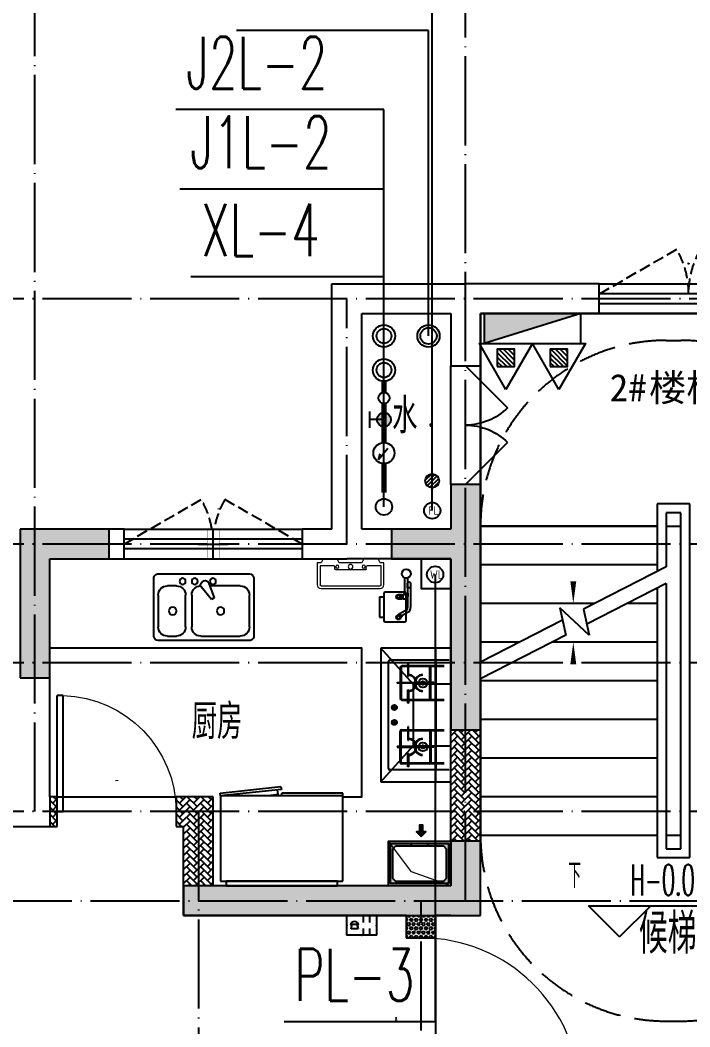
# Model space of a CAD drawing. Extents: x 27938 to 1507990, y 110129 to 923079.
# Drawn here: x 861017 to 865527, y 448683 to 455457 of the extents above; entities that cross this region are included whole.
import ezdxf
from ezdxf.enums import TextEntityAlignment as Align

# ---------------------------------------------------------------- set-up
doc = ezdxf.new("R2010")
doc.units = 0
doc.header["$LTSCALE"] = 1000
doc.header["$MEASUREMENT"] = 0
doc.linetypes.add('DASH', pattern=[0.35, 0.25, -0.1])
doc.linetypes.add('DOTE', pattern=[2.4200000000000004, 2, -0.2, 0.02, -0.2])
for name, color, linetype in [('AH-FURNITURE', 1, 'Continuous'), ('COLUMN', 9, 'Continuous'), ('DIM_ELEV', 3, 'Continuous'), ('DIM_SYMB', 3, 'Continuous'), ('DIM_不分区消火栓', 1, 'Continuous'), ('DIM_管井排水', 5, 'Continuous'), ('DIM_给水', 3, 'Continuous'), ('DIM_餐饮排水', 31, 'Continuous'), ('DOTE', 1, 'Continuous'), ('EQUIP-安防', 3, 'Continuous'), ('EQUIP_地漏', 7, 'Continuous'), ('EQUIP_消火栓', 7, 'Continuous'), ('EQUIP_消防', 7, 'Continuous'), ('IP-bath&kitchen-JOHNSON', 4, 'Continuous'), ('LVTRY', 6, 'Continuous'), ('PUB_HATCH', 8, 'Continuous'), ('PUB_TEXT', 4, 'Continuous'), ('STAIR', 2, 'Continuous'), ('VPIPE-不分区消火栓', 1, 'Continuous'), ('VPIPE-中水', 122, 'Continuous'), ('VPIPE-凝结', 150, 'N'), ('VPIPE-废水', 31, 'Continuous'), ('VPIPE-消防', 1, 'X1'), ('VPIPE-管井排水', 210, 'GF'), ('VPIPE-给水', 3, 'J1'), ('VPIPE-给水中', 72, 'J2'), ('VPIPE-餐饮排水', 41, 'P'), ('WALL', 9, 'Continuous'), ('WINDOW', 4, 'Continuous'), ('WINDOW_TEXT', 7, 'Continuous'), ('保温', 6, 'Continuous'), ('建筑-排气道', 9, 'Continuous'), ('机电标识类', 1, 'Continuous'), ('污水', 3, 'Continuous'), ('给水', 4, 'Continuous')]:
    doc.layers.add(name, color=color, linetype=linetype)
for name, color, linetype, lineweight in [('平面-空调室内机', 176, 'Continuous', 9), ('平面-空调预留孔', 173, 'Continuous', 15), ('空调', 76, 'Continuous', 13), ('立面-洞口示意', 152, 'Continuous', 13)]:
    doc.layers.add(name, color=color, linetype=linetype, lineweight=lineweight)
doc.styles.add('_TCH_DIM', font='SIMPLEX.shx', dxfattribs={"width": 0.7, "bigfont": 'GBCBIG.shx'})
doc.styles.add('_TCH_WINDOW', font='SIMPLEX.shx', dxfattribs={"width": 0.7, "height": 3.5, "bigfont": 'GBCBIG.shx'})
doc.styles.add('_TEL_DIM', font='SIMPLEX', dxfattribs={"width": 0.8, "height": 3.5, "bigfont": 'HZTXT'})
doc.styles.add('_TWT_SERIAL', font='SIMPLEX', dxfattribs={"width": 0.8, "height": 3.5, "bigfont": 'HZTXT'})
doc.styles.add('DIM_FONT', font='SIMPLEX.shx', dxfattribs={"width": 0.56})
doc.styles.get("Standard").update_dxf_attribs({"font": 'gbenor.shx', "bigfont": 'gbcbig.shx'})
doc.styles.add('黑体', font='simhei.ttf')
doc.linetypes.add('GF', pattern='A,3,-0.2,["GF",Standard,S=0.25,R=0,X=-0.1,Y=-0.115],-0.35', length=3.55)
doc.linetypes.add('J1', pattern='A,3,-0.2,["J1",Standard,S=0.25,R=0,X=-0.1,Y=-0.115],-0.35', length=3.55)
doc.linetypes.add('J2', pattern='A,3,-0.2,["J2",Standard,S=0.25,R=0,X=-0.1,Y=-0.115],-0.35', length=3.55)
doc.linetypes.add('N', pattern='A,3,-0.2,["N",Standard,S=0.25,R=0,X=-0.1,Y=-0.115],-0.2', length=3.4)
doc.linetypes.add('P', pattern='A,3,-0.2,["P",Standard,S=0.25,R=0,X=-0.1,Y=-0.115],-0.2', length=3.4)
doc.linetypes.add('X1', pattern='A,3,-0.2,["X1",Standard,S=0.25,R=0,X=-0.1,Y=-0.115],-0.35', length=3.55)
pattern_1 = [(45, (0, 0), (0, 47.41575231924514), [100.584, -33.528]), (135, (23.70786, 23.70786), (3.05311331771918e-15, 47.41575231924513), [100.584, -33.528])]

# ---------------------------------------------------------------- blocks, each defined once
blk = doc.blocks.new('GDGDGDSDA')
at = {"layer": 'DOTE', "color": 0, "linetype": 'DOTE', "ltscale": 0.3}
for p, q in [((452534.8193106831, 370658.3318185185), (452534.8193106563, 376108.3318260653)), ((455434.8193112637, 370058.6020862635), (455434.8193112637, 376108.3318260653)), ((471334.8193115436, 374108.3318260653), (417334.819312298, 374108.3318260653)), ((454634.8193112636, 372458.3318262678), (454634.8193112637, 374108.3318260652)), ((471334.8193115436, 372458.3318262678), (417334.819312298, 372458.3318262678)), ((471334.8193115436, 371658.3318203397), (417334.819312298, 371658.3318203398)), ((471334.8193115436, 370658.3318268224), (417334.819312298, 370658.3318268225)), ((453635.036221659, 370658.3318268224), (453634.7978355026, 359558.331827242)), ((417334.819312298, 370058.602097323), (471334.8193115436, 370058.6020517343)), ((455134.8185498039, 368458.3318260834), (455134.8185495394, 370058.3318260844))]:
    blk.add_line(p, q, dxfattribs=at)
blk = doc.blocks.new('rtyg7uyhg')
at = {"layer": 'LVTRY', "color": 0}
for p, q in [((193590.3031336021, 45458.1133254503), (193590.3030643982, 45069.47696181395)), ((194234.6213208837, 45488.79502889935), (193620.9849572473, 45488.79513816872)), ((194265.3030643982, 45069.47684161765), (194265.3031336021, 45458.113205254)), ((193682.3485790417, 45406.97694542356), (193887.8216881326, 45406.97690883528)), ((193896.3984467548, 45429.87059594441), (193857.5823896687, 45326.26016876537)), ((193875.2965560293, 45316.03289288385), (193945.6178257855, 45401.45376218002)), ((193925.7802168131, 45440.40881343969), (193940.0533153456, 45432.16822680717)), ((194111.8940335871, 45406.97686893496), (194173.2576699507, 45406.97685800815)), ((193620.9848935069, 45130.84059271414), (193620.9849317512, 45345.61331998683)), ((193857.5823896687, 45326.26016876537), (193875.2965560293, 45316.03289288385)), ((194009.6212953876, 45345.61325078298), (194009.6212571432, 45130.84052351015)), ((194050.5303480524, 45130.84051622554), (194050.5303862967, 45345.61324349836)), ((194234.6212953876, 45345.61321071758), (194234.6212571432, 45130.84048344476)), ((193948.2576098526, 45069.47689807355), (193682.3485189436, 45069.47694542356)), ((194173.2576098526, 45069.47685800816), (194111.893973489, 45069.47686893508)), ((193620.9848771165, 45038.79513816872), (194234.621240753, 45038.79502889935))]:
    blk.add_line(p, q, dxfattribs=at)
for centre, radius in [((193866.4394935961, 45437.65873082454), 20.45454545454545), ((193989.1667663234, 45437.6587089707), 20.45454545454545), ((194070.9849481416, 45437.65869440146), 20.45454545454545), ((193815.3030944472, 45238.22692174855), 25.56818181818182), ((194137.4621853563, 45238.2268643822), 25.56818181818182)]:
    blk.add_circle(centre, radius, dxfattribs=at)
for centre, radius, start, end in [((193620.9849517839, 45458.11331998683), 30.68181818181818, 89.99998979807194, 179.9999897972382), ((194234.6213154203, 45458.11321071746), 30.68181818181818, 359.9999897972382, 89.99998979807194), ((193682.3485681149, 45345.61330905991), 61.36363636363636, 89.99998979807194, 179.9999897972382), ((193915.5529409315, 45422.69466753349), 20.45454545454545, 59.99998980057491, 159.4623117970261), ((193929.8260394641, 45414.45408090108), 20.45454545454545, 320.5376677968172, 59.99998980057491), ((193948.2576590239, 45345.6132617099), 61.36363636363636, 359.9999897972382, 89.99998979807194), ((194111.8940226603, 45345.61323257144), 61.36363636363636, 89.99998979807194, 179.9999897972382), ((194173.2576590239, 45345.6132216445), 61.36363636363636, 359.9999897972382, 89.99998979807194), ((193682.3485298705, 45130.84058178721), 61.36363636363636, 179.9999897972382, 269.9999897980719), ((193948.2576207797, 45130.8405344372), 61.36363636363636, 269.9999897980719, 359.9999897972382), ((194111.893984416, 45130.84050529861), 61.36363636363636, 179.9999897972382, 269.9999897980719), ((194173.2576207797, 45130.84049437181), 61.36363636363636, 269.9999897980719, 359.9999897972382), ((193620.9848825799, 45069.47695635049), 30.68181818181818, 179.9999897972382, 269.9999897980719), ((194234.6212462163, 45069.47684708112), 30.68181818181818, 269.9999897980719, 359.9999897972382)]:
    blk.add_arc(centre, radius, start, end, dxfattribs=at)
at = {"layer": 'LVTRY', "color": 0, "style": 'DIM_FONT', "width": 0.8, "flags": 9}
for tag in ['XSIZE', 'YSIZE']:
    blk.add_attdef(tag, (193927.8031388824, 45487.7665121054), '', height=0.5, rotation=89.99998979807198, dxfattribs=at)
blk = doc.blocks.new('A$C60D053AF')
at = {"layer": 'AH-FURNITURE', "color": 0}
for p, q in [((232.5000007597264, -89.99999966996256), (128.2842720070621, -89.99999966996256)), ((232.5000007597264, -109.9999996698461), (128.2842720075278, -109.9999996699626)), ((192.50000075961, -70.99998518347275), (327.5735938884318, -70.99998518347275)), ((192.50000075961, -90.99998518347275), (327.5735938884318, -90.99998518347275)), ((245.0000007597264, -129.4999851834727), (245.0000007597264, -122.4999996698461)), ((265.0000007597264, -129.4999851834727), (265.0000007597264, -122.4999996698461)), ((341.7157295121578, -96.85784955974668), (370.0190303710988, -143.1611504186876)), ((355.8578651358839, -82.71571393602062), (384.1611659948248, -129.0190147949615)), ((255.0000007597264, -280.9999851834727), (255.0000007597264, -250.9999851834727)), ((393.0000007597264, -280.9999851834727), (393.0000007597264, -250.9999851834727)), ((255.0000007597264, -280.9999851834727), (393.0000007597264, -280.9999851834727))]:
    blk.add_line(p, q, dxfattribs=at)
for points in [[(170.00000075961, -67.99998518347275, 1), (170.00000075961, -93.99998518358916), (192.50000075961, -93.99998518347275), (192.50000075961, -67.99998518347275)], [(234.0000007597264, -250.9999851834727), (414.0000007597264, -250.9999851834727, 0.4142135623730951), (424.0000007597264, -240.9999851834727), (424.0000007597264, -110.9999851834727, 0.4142135623730951), (414.0000007597264, -100.9999851834727), (234.0000007597264, -100.9999851834727, 0.4142135623730951), (224.0000007597264, -110.9999851834727), (224.0000007597264, -240.9999851834727, 0.4142135623730951)], [(268.0000007597264, -122.4999996698461), (268.0000007597264, -106.9999996698461, 0.4142135623724265), (248.0000007597264, -86.99999966984615), (232.5000007597264, -86.99999966984615), (232.50000075961, -112.9999996698461), (242.0000007597264, -112.9999996698461), (242.0000007597264, -122.4999996698461)], [(242.0000007597264, -151.9999851834727, 1), (268.0000007597264, -151.9999851834727), (268.0000007597264, -129.4999851834727), (242.0000007597264, -129.4999851834727)], [(383.8076126043452, -161.1923733388539, 1), (402.192388915224, -142.8075970279751), (386.2824863384012, -126.8976944513852), (367.8977100276388, -145.282470762264)]]:
    blk.add_lwpolyline(points, format="xyb", close=True, dxfattribs=at)
for centre, radius in [((100.0000007598428, -99.99999967066105), 30), ((255.0000007597264, -151.9999851834727), 15), ((255.0000007597264, -151.9999851834727), 10), ((393.0000007597264, -151.9999851834727), 15), ((393.0000007597264, -151.9999851834727), 10)]:
    blk.add_circle(centre, radius, dxfattribs=at)
for radius in [40, 20]:
    blk.add_arc((327.5735938884318, -110.9999851834727), radius, 45, 90, dxfattribs=at)
blk = doc.blocks.new('A-Kitchen-7')
at = {"layer": 'LVTRY', "color": 0}
for p, q in [((-518.6581278588565, 779.725278688129), (-7.244008776673581, 834.3051076843403)), ((-515, 756.005706589378), (-518.6581278588565, 779.725278688129)), ((-3.585880917788018, 810.5855355854728), (-515, 756.005706589378)), ((-29.12075551543967, 766.9560861630598), (-112.0975807690556, 756.005706589378)), ((-29.12075551546877, 766.9560861630598), (-35.20590834700852, 806.4126680237241)), ((-7.244008776673581, 834.3051076843403), (-3.585880917788018, 810.5855355854728)), ((515, 780), (-5.820766091346741e-11, 780)), ((0, 756.005706589378), (-5.820766091346741e-11, 780)), ((515, 756.005706589378), (515, 780)), ((515, 756.005706589378), (-515, 756.005706589378)), ((-515, 756.005706589378), (-515, 40)), ((-485.6368437646597, 760.5342107040924), (-484.9384396369278, 756.005706589378)), ((515, 40), (515, 756.005706589378)), ((-515, 40), (515, 40))]:
    blk.add_line(p, q, dxfattribs=at)
blk.add_lwpolyline([(-468.9430810984049, 40), (-468.9430810984049, 0), (468.9430810984049, 0), (468.9430810984632, 40)], close=True, dxfattribs=at)
blk = doc.blocks.new('*U41')
h = blk.add_hatch(color=0)
h.set_gradient(color1=(0, 0, 255), rotation=180, tint=1)
h.paths.add_polyline_path([(3.524958103184869e-15, -2.819966482547906e-15), (-6.350000000000009, -6.349999999999992), (-6.350000000000001, -2.159000000000014), (-15, -2.158999999999999), (-14.99999999999999, 2.159000000000044), (-6.349999999999993, 2.159000000000029), (-6.349999999999985, 6.350000000000009)])
at = {"color": 0, "linetype": 'Continuous'}
blk.add_lwpolyline([(3.524958103184869e-15, -2.819966482547906e-15), (-6.350000000000009, -6.349999999999992), (-6.350000000000001, -2.159000000000014), (-15, -2.158999999999999), (-14.99999999999999, 2.159000000000044), (-6.349999999999993, 2.159000000000029), (-6.349999999999985, 6.350000000000009)], close=True, dxfattribs=at)
blk = doc.blocks.new('sgrsefv')
at = {"layer": 'PUB_HATCH'}
blk.add_hatch(color=0, dxfattribs=at).paths.add_polyline_path([(1112933.294422049, 840916.328306399), (1112933.294422049, 840646.328306399), (1113073.294422049, 840646.328306399), (1113073.294422049, 840661.328306399), (1112968.294422049, 840661.328306399), (1112948.294422049, 840681.328306399), (1112948.294422049, 840881.328306399), (1112968.294422049, 840901.328306399), (1113288.294422049, 840901.328306399), (1113308.294422049, 840881.328306399), (1113308.294422049, 840681.328306399), (1113288.294422049, 840661.328306399), (1113183.294422049, 840661.328306399), (1113183.294422049, 840646.328306399), (1113323.294422049, 840646.328306399), (1113323.294422049, 840916.328306399)])
at = {"layer": 'LVTRY', "color": 0}
for p, q in [((1113073.294422049, 840661.328306399), (1113073.294422049, 840646.328306399)), ((1113183.294422049, 840661.328306399), (1113183.294422049, 840646.328306399))]:
    blk.add_line(p, q, dxfattribs=at)
for points in [[(1112918.294422049, 840931.328306399), (1113338.294422049, 840931.328306399), (1113338.294422049, 840631.328306399), (1112918.294422049, 840631.328306399)], [(1112933.294422049, 840916.328306399), (1113323.294422049, 840916.328306399), (1113323.294422049, 840646.328306399), (1112933.294422049, 840646.328306399)], [(1113288.294422049, 840661.328306399), (1112968.294422049, 840661.328306399), (1112948.294422049, 840681.328306399), (1112948.294422049, 840881.328306399), (1112968.294422049, 840901.328306399), (1113288.294422049, 840901.328306399), (1113308.294422049, 840881.328306399), (1113308.294422049, 840681.328306399), (1113288.294422049, 840661.328306399)]]:
    blk.add_lwpolyline(points, close=True, dxfattribs=at)
at = {"layer": '立面-洞口示意', "color": 0}
blk.add_lwpolyline([(1112918.294422049, 840931.328306399), (1113181.846359163, 840837.3789231421), (1113338.294422049, 840631.328306399)], dxfattribs=at)
at = {"layer": '建筑-排气道', "color": 8, "xscale": -5, "yscale": 5, "zscale": 5, "rotation": 270}
blk.add_blockref('*U41', (1113118.391369574, 840599.0160356248), dxfattribs=at)
blk = doc.blocks.new('FRSDFDGDGDRGDR')
at = {"layer": '平面-空调预留孔', "color": 0}
for p, q in [((699612.3179923807, 775043.9561356568), (699612.3179923807, 775441.1561356868)), ((699618.9179923869, 775447.756135683), (699746.3179923192, 775447.756135683)), ((699746.3179923192, 775447.756135683), (699746.3179923192, 775355.3561357355)), ((699719.9179922946, 775342.156135743), (699719.9179922946, 775142.9561356006)), ((699726.5179923008, 775348.7561357393), (699739.7179923131, 775348.7561357393)), ((699726.5179923008, 775136.3561356043), (699739.7179923131, 775136.3561356043)), ((699746.3179923192, 775129.7561356081), (699746.3179923192, 775037.3561356605)), ((699746.3179923192, 775037.3561356605), (699618.9179923869, 775037.3561356605))]:
    blk.add_line(p, q, dxfattribs=at)
blk.add_lwpolyline([(699766.1179923377, 775166.7161355871), (699792.5179923623, 775153.5161355946), (699792.5179923623, 775057.1561356493), (699766.1179923377, 775043.9561356568), (699766.1179923377, 775017.5561356718), (699618.9179923869, 775017.5561356718, -0.4142135623730951), (699592.5179923623, 775043.9561356568), (699592.5179923623, 775441.1561356868, -0.4142135623730951), (699618.9179923869, 775467.5561356718), (699766.1179923377, 775467.5561356718), (699766.1179923377, 775441.1561356868), (699792.5179923623, 775427.9561356943), (699792.5179923623, 775331.596135749), (699766.1179923377, 775318.3961357565)], format="xyb", close=True, dxfattribs=at)
for centre, radius in [((699739.7179923131, 775331.596135749), 10.55999999400228), ((699739.7179923131, 775243.1561357992), 15.83999999100342), ((699739.7179923131, 775153.5161355946), 10.55999999400228)]:
    blk.add_circle(centre, radius, dxfattribs=at)
for centre, radius, start, end in [((699618.917992382, 775441.1561356819), 6.600000001199078, 89.99999995997936, 179.9999999533093), ((699726.5179922959, 775342.1561357381), 6.600000001199078, 89.99999995997936, 179.9999999533093), ((699739.717992318, 775355.3561357405), 6.600000001206354, 269.9999999599793, 359.9999999533093), ((699726.5179922959, 775142.9561356056), 6.600000001199078, 180.0000000400206, 270.0000000533608), ((699739.717992318, 775129.7561356032), 6.600000001206354, 4.002063966804346e-08, 90.00000005336085), ((699618.917992382, 775043.9561356618), 6.600000001199078, 180.0000000400206, 270.0000000533608)]:
    blk.add_arc(centre, radius, start, end, dxfattribs=at)
blk = doc.blocks.new('GDGDRGDRGRD')
at = {"layer": 'LVTRY', "color": 0}
for p, q in [((430080.5498987493, 371515.3769317719), (429864.6097976839, 371758.3326651105)), ((430334.8192843065, 371758.3326651105), (429864.6097976839, 371758.3326651105)), ((429864.6097976839, 371758.3326651105), (429864.6097976839, 370858.3326651105)), ((430234.8192843063, 370858.3326651105), (430234.8192843063, 371758.3326651105)), ((429914.8192843065, 370948.3326651105), (429914.8192843065, 371668.3326651105)), ((429924.8192843065, 371678.3326651105), (430324.8192843065, 371678.3326651106)), ((430234.8192843063, 371668.3326651106), (430234.819284306, 370948.3326651105)), ((429994.8192843065, 371628.3326651106), (429994.8192843065, 371418.3326651106)), ((429999.8192843065, 371628.3326651106), (429999.8192843065, 371418.3326651106)), ((430289.8192843065, 371638.3326651107), (430004.8192843065, 371638.3326651106)), ((430289.8192843065, 371633.3326651107), (430004.8192843065, 371633.3326651106)), ((430045.069284306, 371658.3326651107), (430045.069284306, 371568.3326651106)), ((430049.569284306, 371658.3326651107), (430045.069284306, 371658.3326651107)), ((430049.569284306, 371568.3326651106), (430049.569284306, 371658.3326651107)), ((430194.8192843063, 371418.3326651106), (430194.8192843063, 371628.3326651107)), ((430199.8192843063, 371418.3326651106), (430199.8192843063, 371628.3326651107)), ((430045.069284306, 371568.3326651106), (430049.569284306, 371568.3326651106)), ((429974.8192843067, 371525.5826651108), (430102.3192843067, 371525.5826651108)), ((429974.8192843067, 371521.0826651108), (429974.8192843067, 371525.5826651108)), ((430102.3192843067, 371521.0826651108), (429974.8192843067, 371521.0826651108)), ((430045.069284306, 371388.3326651105), (430045.069284306, 371478.3326651106)), ((430045.069284306, 371478.3326651106), (430049.569284306, 371478.3326651106)), ((430049.569284306, 371478.3326651106), (430049.569284306, 371388.3326651105)), ((430334.8192843065, 371515.3769317719), (430080.5498987493, 371515.3769317719)), ((430080.5498987493, 371515.3769317719), (430080.5498987493, 371100.2783888946)), ((430219.819284306, 371525.5826651108), (430092.319284306, 371525.5826651108)), ((430092.319284306, 371525.5826651108), (430092.319284306, 371521.0826651108)), ((430092.319284306, 371521.0826651108), (430219.819284306, 371521.0826651108)), ((430102.3192843067, 371525.5826651108), (430102.3192843067, 371521.0826651108)), ((430219.819284306, 371521.0826651108), (430219.819284306, 371525.5826651108)), ((430234.8192843063, 371100.2783888946), (430234.8192843063, 371515.3769317719)), ((430004.8192843065, 371413.3326651106), (430289.8192843065, 371413.3326651106)), ((430004.8192843065, 371408.3326651106), (430289.8192843065, 371408.3326651106)), ((429935.4224806934, 371358.3326651105), (429974.2160879209, 371358.3326651105)), ((429954.8192843065, 371338.9358614974), (429954.8192843065, 371377.7294687249)), ((430049.569284306, 371388.3326651105), (430045.069284306, 371388.3326651105)), ((429935.4224806934, 371258.3326651105), (429974.2160879209, 371258.3326651105)), ((429954.8192843065, 371238.9358614974), (429954.8192843065, 371277.7294687249)), ((429994.8192843065, 370988.3326651105), (429994.8192843065, 371198.3326651105)), ((429999.8192843065, 370988.3326651105), (429999.8192843065, 371198.3326651105)), ((430004.8192843065, 371208.3326651105), (430289.8192843065, 371208.3326651105)), ((430004.8192843065, 371203.3326651105), (430289.8192843065, 371203.3326651105)), ((430045.069284306, 371228.3326651105), (430045.069284306, 371138.3326651105)), ((430049.569284306, 371228.3326651105), (430045.069284306, 371228.3326651105)), ((430049.569284306, 371138.3326651105), (430049.569284306, 371228.3326651105)), ((430194.8192843063, 371198.3326651105), (430194.8192843063, 370988.3326651104)), ((430199.8192843063, 371198.3326651105), (430199.8192843063, 370988.3326651104)), ((430045.069284306, 371138.3326651105), (430049.569284306, 371138.3326651105)), ((429864.6097976839, 370858.3326651105), (430080.5498987493, 371100.2783888946)), ((430102.3192843067, 371095.5826651102), (429974.8192843067, 371095.5826651102)), ((429974.8192843067, 371095.5826651102), (429974.8192843067, 371091.0826651102)), ((429974.8192843067, 371091.0826651102), (430102.3192843067, 371091.0826651102)), ((430080.5498987493, 371100.2783888946), (430334.8192843065, 371100.2783888946)), ((430092.319284306, 371091.0826651102), (430092.319284306, 371095.5826651102)), ((430092.319284306, 371095.5826651102), (430219.819284306, 371095.5826651102)), ((430219.819284306, 371091.0826651102), (430092.319284306, 371091.0826651102)), ((430102.3192843067, 371091.0826651102), (430102.3192843067, 371095.5826651102)), ((430219.819284306, 371095.5826651102), (430219.819284306, 371091.0826651102)), ((430045.069284306, 370958.3326651105), (430045.069284306, 371048.3326651105)), ((430045.069284306, 371048.3326651105), (430049.569284306, 371048.3326651105)), ((430049.569284306, 371048.3326651105), (430049.569284306, 370958.3326651105)), ((430324.8192843063, 370938.3326651105), (429924.8192843065, 370938.3326651105)), ((430289.8192843065, 370983.3326651104), (430004.8192843065, 370983.3326651105)), ((430289.8192843065, 370978.3326651104), (430004.8192843065, 370978.3326651105)), ((430049.569284306, 370958.3326651105), (430045.069284306, 370958.3326651105)), ((429864.6097976839, 370858.3326651105), (430334.8192843065, 370858.3326651105))]:
    blk.add_line(p, q, dxfattribs=at)
blk.add_lwpolyline([(429608.8200653884, 370758.3318186465), (429734.819284306, 370758.3318186465), (429734.8192843065, 371758.3324083135), (427634.8193110233, 371758.3326651104)], dxfattribs=at)
for centre, radius in [((430147.3192843065, 371523.3326651106), 29.7), ((430147.3192843065, 371523.3326651106), 11.7), ((429954.8192843065, 371358.3326651105), 16.99680361435897), ((429954.8192843065, 371258.3326651105), 16.99680361435897), ((430147.3192843065, 371093.3326651105), 29.7), ((430147.3192843065, 371093.3326651105), 11.7)]:
    blk.add_circle(centre, radius, dxfattribs=at)
for centre, radius, start, end in [((429924.8192843065, 371668.3326651105), 10, 90, 180), ((430224.8192843063, 371668.3326651106), 10, 0, 90), ((430004.8192843065, 371628.3326651106), 10, 90, 180), ((430004.8192843065, 371628.3326651106), 5, 90, 180), ((430189.8192843063, 371628.3326651107), 10, 0, 90), ((430189.8192843063, 371628.3326651107), 5, 0, 90), ((430047.3192843063, 371523.3326651106), 56.7, 2.274239184178576, 87.72576081585424), ((430047.3192843063, 371523.3326651106), 52.2, 2.470411041650347, 87.52958895835897), ((430147.3192843065, 371523.3326651106), 56.7, 92.27423918414576, 177.7257608158206), ((430147.3192843065, 371523.3326651106), 52.2, 92.47041104164106, 177.5295889583496), ((430047.3192843063, 371523.3326651106), 56.7, 272.2742391841458, 357.7257608158206), ((430047.3192843063, 371523.3326651106), 52.2, 272.4704110416411, 357.5295889583505), ((430147.3192843065, 371523.3326651106), 56.7, 182.2742391841786, 267.7257608158542), ((430147.3192843065, 371523.3326651106), 52.2, 182.4704110416495, 267.5295889583589), ((430004.8192843065, 371418.3326651106), 10, 180, 270), ((430004.8192843065, 371418.3326651106), 5, 180, 270), ((430189.8192843063, 371418.3326651106), 5, 270, 0), ((430189.8192843063, 371418.3326651106), 10, 270, 0), ((430004.8192843065, 371198.3326651105), 10, 90, 180), ((430004.8192843065, 371198.3326651105), 5, 90, 180), ((430189.8192843063, 371198.3326651105), 10, 0, 90), ((430189.8192843063, 371198.3326651105), 5, 0, 90), ((430047.3192843063, 371093.3326651105), 56.7, 2.274239184178576, 87.72576081585424), ((430047.3192843063, 371093.3326651105), 52.2, 2.470411041650347, 87.52958895835897), ((430147.3192843065, 371093.3326651105), 56.7, 92.27423918414576, 177.7257608158206), ((430147.3192843065, 371093.3326651105), 52.2, 92.47041104164106, 177.5295889583496), ((430047.3192843063, 371093.3326651105), 56.7, 272.2742391841458, 357.7257608158206), ((430047.3192843063, 371093.3326651105), 52.2, 272.4704110416411, 357.5295889583505), ((430147.3192843065, 371093.3326651105), 56.7, 182.2742391841786, 267.7257608158542), ((430147.3192843065, 371093.3326651105), 52.2, 182.4704110416495, 267.5295889583589), ((430004.8192843065, 370988.3326651105), 10, 180, 270), ((430004.8192843065, 370988.3326651105), 5, 180, 270), ((430189.8192843063, 370988.3326651104), 5, 270, 0), ((430189.8192843063, 370988.3326651104), 10, 270, 0), ((429924.8192843065, 370948.3326651105), 10, 180, 270), ((430224.819284306, 370948.3326651105), 10, 270, 0)]:
    blk.add_arc(centre, radius, start, end, dxfattribs=at)
at = {"color": 8, "xscale": -1, "rotation": 270}
blk.add_blockref('FRSDFDGDGDRGDR', (-345582.7355588751, -327434.1861710575), dxfattribs=at)
at = {"color": 8}
for name, p, rotation in [('A$C60D053AF', (430134.8190180612, 372358.3312170932), 270), ('sgrsefv', (1543253.11384424, 1211089.928272285), 180)]:
    blk.add_blockref(name, p, dxfattribs=dict(at, rotation=rotation))
at = {"color": 8, "xscale": -1}
blk.add_blockref('rtyg7uyhg', (622599.6224451121, 326769.5373516738), dxfattribs=at)
at = {"layer": 'LVTRY', "color": 8, "extrusion": (0, 0, -1), "xscale": -0.7999999999883585, "yscale": 0.7999999999883585, "zscale": -0.7999999999883585}
blk.add_blockref('A-Kitchen-7', (-429196.8200653944, 370158.6015610829), dxfattribs=at)
blk = doc.blocks.new('GFDGFSDFGD')
at = {"layer": 'PUB_HATCH'}
for points in [[(456616.6242655183, 374623.7242225614), (456616.6242654981, 373473.7248242935), (456816.624265223, 373473.7248242934), (456816.6242654804, 375123.7248242187), (456616.624265801, 375123.7248242187), (456616.6242662019, 374823.7242225614), (456216.6242662019, 374823.7242225614), (456216.6242662019, 374623.7242225614)], [(454316.5399672466, 374823.7249912273), (453716.6245581808, 374823.7248459149), (453716.6251283307, 373823.7238780342), (453916.6243098213, 373823.7245942427), (453916.6242569962, 374623.7242368265), (454316.5398989788, 374623.7240320508)], [(454816.4091137983, 372423.1719372816), (454816.6251555523, 372223.9949703271), (456816.6213764995, 372223.9953519432), (456816.6237901542, 372723.9945990114), (456616.6241849233, 372723.9945462113), (456616.6244225956, 372423.9929713549), (455016.6257646407, 372423.9946691427)]]:
    blk.add_hatch(color=256, dxfattribs=at).paths.add_polyline_path(points)
at = {"layer": 'COLUMN', "color": 6}
for p, q in [((456816.6242654804, 375123.7248242187), (456616.624265801, 375123.7248242187)), ((456616.624265801, 375123.7248242187), (456616.6242662019, 374823.7242225614)), ((456816.624265223, 373473.7248242934), (456816.6242654804, 375123.7248242187)), ((454316.5399672466, 374823.7249912273), (453716.6245581808, 374823.7248459149)), ((453716.6245581808, 374823.7248459149), (453716.6251283307, 373823.7238780342)), ((454316.5398989788, 374623.7240320508), (454316.5399672466, 374823.7249912273)), ((456616.6242662019, 374823.7242225614), (456216.6242662019, 374823.7242225614)), ((456216.6242662019, 374823.7242225614), (456216.6242662019, 374623.7242225614)), ((453916.6243098213, 373823.7245942427), (453916.6242569962, 374623.7242368265)), ((453916.6242569962, 374623.7242368265), (454316.5398989788, 374623.7240320508)), ((456216.6242662019, 374623.7242225614), (456616.6242655183, 374623.7242225614)), ((456616.6242655183, 374623.7242225614), (456616.6242654981, 373473.7248242935)), ((453716.6251283307, 373823.7238780342), (453916.6243098213, 373823.7245942427)), ((456616.6242654981, 373473.7248242935), (456816.624265223, 373473.7248242934)), ((456816.6237901542, 372723.9945990114), (456616.6241849233, 372723.9945462113)), ((456616.6241849233, 372723.9945462113), (456616.6244225956, 372423.9929713549)), ((456816.6213764995, 372223.9953519432), (456816.6237901542, 372723.9945990114)), ((455016.6257646407, 372423.9946691427), (454816.4091137983, 372423.1719372816)), ((454816.4091137983, 372423.1719372816), (454816.6251555523, 372223.9949703271)), ((456616.6244225956, 372423.9929713549), (455016.6257646407, 372423.9946691427)), ((454816.6251555523, 372223.9949703271), (456816.6213764995, 372223.9953519432))]:
    blk.add_line(p, q, dxfattribs=at)
blk = doc.blocks.new('GDFGDGRD')
at = {"layer": '保温', "linetype": 'ByBlock', "ltscale": 10}
h = blk.add_hatch(dxfattribs=at)
h.set_pattern_fill('AR-HBONE', color=251, scale=55)
h.set_pattern_definition(pattern_1)
h.paths.add_polyline_path([(434616.5794823848, 372723.9109038315), (434416.579498694, 372723.9109038315), (434416.4798107521, 373473.7241241197), (434616.4797944429, 373473.7243207647)])
h = blk.add_hatch(dxfattribs=at)
h.set_pattern_fill('AR-HBONE', color=251, scale=55)
h.set_pattern_definition(pattern_1)
h.paths.add_polyline_path([(436215.3449629171, 372423.588710197), (436216.5776416102, 373023.7247210948), (436416.5776416431, 373023.7249269856), (436415.34496295, 372423.5889160878)])
h = blk.add_hatch(dxfattribs=at)
h.set_pattern_fill('AR-HBONE', color=251, scale=55)
h.set_pattern_definition(pattern_1)
h.paths.add_polyline_path([(436416.5786621955, 372823.7247212792), (436416.5780187877, 373023.7247251451), (436466.5780187786, 373023.7249310241), (436466.5786621865, 372823.7249271582)])
h = blk.add_hatch(dxfattribs=at)
h.set_pattern_fill('AR-HBONE', color=251, scale=55)
h.set_pattern_definition(pattern_1)
h.paths.add_polyline_path([(437266.5790393635, 372823.7247212567), (437266.5783959556, 373023.7247251226), (437316.5783959466, 373023.7249310016), (437316.5790393545, 372823.7249271357)])
at = {"layer": '保温', "linetype": 'Continuous', "ltscale": 10}
h = blk.add_hatch(dxfattribs=at)
h.set_pattern_fill('HEX', color=251, scale=10, angle=90, style=0)
h.set_pattern_definition([(90, (0, 0), (-16.49778, 1.010197673501861e-15), [9.525, -19.05]), (210, (0, 0), (8.248889999999996, -14.28749658604684), [9.525, -19.05]), (150, (5.83238038093927e-16, 9.525), (-8.248890000000003, -14.28749658604684), [9.525, -19.05])])
h.paths.add_polyline_path([(434916.579461211, 372073.7248388497), (434716.5794775203, 372073.7248388497), (434716.4805631932, 372223.7247332454), (434916.4805468839, 372223.7249298903)])
at = {"layer": '保温', "color": 251, "linetype": 'ByBlock', "ltscale": 10}
blk.add_line((437316.5787176641, 373023.7248241272), (437316.5787176865, 372823.724824273), dxfattribs=at)
blk = doc.blocks.new('$TwtSys$00000434')
for p, q in [((-0.5, 0.5), (-0.5, -0.5)), ((-0.5, -0.5), (0.5, 0.5)), ((0.5, 0.5), (-0.5, 0.5)), ((0.5, -0.5), (0.5, 0.5)), ((-0.5, -0.5), (0.5, -0.5))]:
    blk.add_line(p, q)
blk.add_solid([(0.5, -0.5), (0.5, 0.5), (-0.5, -0.5)])
blk = doc.blocks.new('$TwtSys$00000546')
h = blk.add_hatch()
h.set_pattern_fill('ANSI31', color=1, scale=200, style=0)
h.set_pattern_definition([(45, (-38543.80223862439, -6670.830405693208), (-17.67766952966369, 17.67766952966369), [])])
h.paths.add_polyline_path([(-64.92232553117356, 173.7449990885525), (64.922325531159, 173.7449990885525), (64.922325531159, 43.90034802621994), (-64.92232553117356, 43.90034802621994)])
at = {"color": 1}
for points in [[(0, 343.6163707387423), (-198.3870041439732, 0), (198.3870041439732, 0)], [(-64.92232553117356, 173.7449990885525), (64.922325531159, 173.7449990885525), (64.922325531159, 43.90034802621994), (-64.92232553117356, 43.90034802621994)]]:
    blk.add_lwpolyline(points, close=True, dxfattribs=at)
blk = doc.blocks.new('$TwtSys$00000141')
at = {"color": 1}
for p, q in [((-47.09803151780761, 3.836055847277748), (-5.041545145413693, 45.89254221967349)), ((-47.09803151780761, 3.836055847277748), (-5.041545145413693, 45.89254221967349)), ((-43.60958444554853, -17.52724007043071), (17.52724007042889, 43.60958444554853)), ((-43.60958444554853, -17.52724007043071), (17.52724007042889, 43.60958444554853)), ((-33.23401871576607, -33.23401871577153), (33.23401871576607, 33.23401871576425)), ((-33.23401871576607, -33.23401871576971), (33.23401871576607, 33.23401871576425)), ((-16.17805684451741, -43.53063328177632), (43.79137317708955, 16.43879673983065)), ((-16.17805684451741, -43.53063328177632), (43.79137317708955, 16.43879673983247)), ((5.715553844029273, -46.12975947626182), (46.12974035062325, -5.715572969671484)), ((5.715553844029273, -46.12975947626182), (46.12974035062325, -5.715572969671484))]:
    blk.add_line(p, q, dxfattribs=at)
blk.add_circle((0, -1.818989403545856e-12), 47, dxfattribs=at)
blk.add_circle((0, -1.818989403545856e-12), 47, dxfattribs=at)
blk = doc.blocks.new('dongkong')
blk.add_wipeout([(-603756.0415179721, 210770.96306340612), (-603756.0415180603, 210570.80961624245), (-603836.0415181214, 210570.80961593534), (-603836.0415181519, 210770.96306307407)])
at = {"layer": '机电标识类', "color": 250, "linetype": 'DASH', "ltscale": 400}
for p, q in [((-603796.0415180789, 210770.9630630909), (-603796.0415180789, 210570.8096162414)), ((-603896.0415180789, 210670.6929921169), (-603696.0415180789, 210670.6929921169))]:
    blk.add_line(p, q, dxfattribs=at)
at = {"layer": '空调', "color": 6, "linetype": 'DASH', "const_width": 2}
blk.add_lwpolyline([(-603756.0415180789, 210770.9630630909), (-603756.0415180789, 210570.8096162414), (-603836.0415180789, 210570.8096162414), (-603836.0415180789, 210770.9630630909)], close=True, dxfattribs=at)
blk = doc.blocks.new('$equip$00002628')
at = {"linetype": 'Continuous'}
for p, q in [((-0.624999999998181, 0.4150000000045111), (0.625000000001819, 0.4150000000045111)), ((-0.624999999998181, -0.4150000000045111), (-0.624999999998181, 0.4150000000045111)), ((-0.4717313354612998, 0.009603462141967611), (-0.4090194958534994, 0.009603462141967611)), ((-0.4457289298279647, -0.1375965378647379), (-0.3945289298262651, 0.05760346212991863)), ((-0.3945289298262651, 0.05760346212991863), (-0.3945289298262651, 0.05760346212991863)), ((-0.3945289298262651, 0.05760346212991863), (-0.2057289298081741, 0.05760346212991863)), ((-0.2057289298081741, 0.05760346212991863), (-0.1545289298064745, -0.1375965378647379)), ((-0.1912383637663879, 0.009603462141967611), (-0.1285265242022433, 0.009603462141967611)), ((0.07074779736467462, 0.1292446097322681), (0.07074779736467462, 0.4150000000045111)), ((0.3500291924156045, 0.1292446097322681), (0.3500291924156045, 0.4150000000045111)), ((0.625000000001819, 0.4150000000045111), (0.625000000001819, -0.4150000000045111)), ((0.625000000001819, -0.4150000000045111), (-0.624999999998181, -0.4150000000045111)), ((-0.1545289298064745, -0.1375965378647379), (-0.4457289298279647, -0.1375965378647379)), ((0.07074779736467462, -0.4150000000045111), (0.07074779736467462, -0.1292446097468201)), ((0.3500291924156045, -0.4150000000045111), (0.3500291924156045, -0.1292446097468201))]:
    blk.add_line(p, q, dxfattribs=at)
at = {"const_width": 0.05}
blk.add_lwpolyline([(-0.624999999998181, 0.4150000000045111), (0.625000000001819, 0.4150000000045111), (0.625000000001819, -0.4150000000045111), (-0.624999999998181, -0.4150000000045111), (-0.624999999998181, 0.4150000000045111), (0.625000000001819, 0.4150000000045111)], dxfattribs=at)
at = {"linetype": 'Continuous'}
blk.add_arc((-0.3001289298244956, -0.01143547351603047), 0.1728873113639825, 6.989740462788838, 173.0102595372112, dxfattribs=at)
for p in [(-0.624999999998181, 0), (1.818989403545856e-12, 0.4150000000045111), (1.818989403545856e-12, -0.4150000000045111), (0.625000000001819, -3.637978807091713e-12)]:
    blk.add_point(p)
at = {"color": 7, "style": '_TEL_DIM', "flags": 1}
blk.add_attdef('A', text='', height=2.5e-05, dxfattribs=at).set_placement((1.818989403545856e-12, 0), align=Align.MIDDLE_CENTER)
blk = doc.blocks.new('GHFHFHTFHCSDCS')
at = {"layer": 'EQUIP-安防', "xscale": 160, "yscale": 160, "zscale": 160}
blk.add_blockref('$equip$00002628', (456016.5794458914, 372157.32483166), dxfattribs=at)
blk = doc.blocks.new('A$C2705576B')
at = {"layer": '给水'}
h = blk.add_hatch(color=256, dxfattribs=at)
edge = h.paths.add_edge_path()
edge.add_arc((794.6793657876551, -1741.187018943019), 47.17066666666666, 0, 360)
for p, q in [((740.3397952830419, -1645.378875686903), (849.0189362931997, -1645.378875686787)), ((794.6793657876551, -1741.187018943019), (794.6793657876551, -1645.378875686787)), ((525.2828902192414, -1704.277946659364), (564.0495230220258, -1714.966761028511)), ((601.1412538066506, -1768.080788225867), (525.283035626635, -1704.277946659364))]:
    blk.add_line(p, q, dxfattribs=at)
at = {"layer": '给水', "const_width": 35.378}
for points in [[(499.0671900771558, -1741.187018943136), (302.4753939132206, -1741.187018943019)], [(903.4753939132206, -1741.187018943019), (640.5791900772601, -1741.187018943136)], [(1052.830608317163, -1741.187018943136), (978.4711268208921, -1741.187018943019)]]:
    blk.add_lwpolyline(points, dxfattribs=at)
at = {"layer": '给水'}
for centre, radius in [((569.823190077208, -1741.187018943136), 70.756), ((794.6793657876551, -1741.187018943019), 47.17066666666666), ((940.9753939132206, -1741.187018943136), 37.5)]:
    blk.add_circle(centre, radius, dxfattribs=at)
blk = doc.blocks.new('$DorLib2D$00000001')
for p, q in [((0.45, 0.9750000000000001), (0.5000000000000002, 0.9750000000000001)), ((0.45, 0), (0.45, 0.9750000000000001)), ((0.5, 0), (0.5, 0.9750000000000001)), ((0.5, 0), (0.45, 0))]:
    blk.add_line(p, q)
at = {"lineweight": 13}
blk.add_arc((0.475, 0), 0.975, 91.4692835813538, 180, dxfattribs=at)
blk = doc.blocks.new('$WINLIB2D$00000001')
at = {"color": 0}
for points in [[(-0.4999999999999964, 0.5000000000000142), (-0.4999999999999964, -0.4999999999999858)], [(-0.4999999999999964, 0.5000000000000142), (0.5000000000000036, 0.5000000000000142)], [(0.5000000000000036, -0.4999999999999858), (0.5000000000000036, 0.5000000000000142)], [(0.5000000000000036, 0.1666666666666714), (-0.4999999999999964, 0.1666666666666714)], [(0.5000000000000036, -0.1666666666666572), (-0.4999999999999964, -0.1666666666666572)], [(-0.4999999999999964, -0.4999999999999858), (0.5000000000000036, -0.4999999999999858)]]:
    blk.add_lwpolyline(points, dxfattribs=at)
blk = doc.blocks.new('$DorLib2D$00000116')
at = {"color": 0}
for p, q in [((-0.4999999999999929, 7.105427357601002e-15), (-0.146446609406766, 0.353553390593234)), ((0.5000000000000071, 7.105427357601002e-15), (0.1464466094067731, 0.353553390593234))]:
    blk.add_line(p, q, dxfattribs=at)
for centre, radius, start, end in [((-0.4999999999984652, 4.831690603168681e-13), 0.4999999999984674, 0, 45), ((0.4999999999977511, 9.059419880941277e-13), 0.4999999999976598, 135, 180)]:
    blk.add_arc(centre, radius, start, end, dxfattribs=at)

msp = doc.modelspace()

# ---------------------------------------------------------------- linework, layer by layer
at = {"layer": 'DIM_ELEV', "color": 8}
for p, q in [((865053.698457774, 449288.1826080666), (864843.698457774, 449498.1826080666)), ((864843.698457774, 449498.1826080666), (865774.5871192901, 449498.1826080666)), ((865053.698457774, 449288.1826080666), (865263.698457774, 449498.1826080666))]:
    msp.add_line(p, q, dxfattribs=at)
at = {"layer": 'DIM_SYMB', "color": 8}
for points in [[(866091.5787047002, 449842.086569679, 0, 0, 0), (866091.5787047002, 452767.086569679, 0, 0, 0), (864741.5787047002, 452767.086569679, 0, 0, 0), (864741.5787047002, 451532.086569679, 0, 40.00000000000001, 0), (864741.5787047002, 451682.086569679, 0, 0, 0)], [(864741.5787047002, 449842.086569679, 0, 0, 0), (864741.5787047002, 451272.086569679, 0, 40.00000000000001, 0), (864741.5787047002, 451122.086569679, 0, 0, 0)]]:
    msp.add_lwpolyline(points, format="xyseb", dxfattribs=at)
at = {"layer": 'DIM_不分区消火栓'}
for p, q in [((863766.5800580586, 455386.968), (862473.5965095083, 455386.968)), ((863766.5800580586, 453332.0868308843), (863766.5800580586, 455386.968)), ((863466.579710795, 453729.898), (862167.0316047332, 453729.898)), ((863466.579710795, 452182.0865698713), (863466.579710795, 453729.898))]:
    msp.add_line(p, q, dxfattribs=at)
at = {"layer": 'DIM_管井排水'}
msp.add_line((863791.5797112789, 452157.0859587425), (863791.5797112789, 455918.804), dxfattribs=at)
at = {"layer": 'DIM_给水'}
for p, q in [((863466.5797119307, 454855.466), (862065.0438758039, 454855.466)), ((863466.5797119307, 453332.0891221198), (863466.5797119307, 454855.466)), ((863466.5797119311, 454320.429), (862092.8283132595, 454320.429)), ((863466.5797119311, 453102.0891221198), (863466.5797119311, 454320.429))]:
    msp.add_line(p, q, dxfattribs=at)
at = {"layer": 'DIM_餐饮排水'}
for p, q in [((863811.3850890908, 451727.0871665879), (863811.3850890908, 448717.856)), ((863811.3850890908, 448717.856), (862794.8766238039, 448717.856))]:
    msp.add_line(p, q, dxfattribs=at)
at = {"layer": 'IP-bath&kitchen-JOHNSON', "color": 8}
msp.add_lwpolyline([(863716.5784163786, 451832.0871648724), (863716.5784163845, 451632.0871647961), (863916.5784163929, 451632.0871647961)], dxfattribs=at)
at = {"layer": 'STAIR', "color": 8}
for p, q in [((866716.5787047002, 453482.086569679), (864116.5787047002, 453482.086569679)), ((864116.5787047002, 453482.086569679), (864116.5787047002, 452052.086569679)), ((865526.5787046761, 452202.0865699768), (865306.5787047024, 452202.0865699768)), ((865306.5787047024, 452202.0865699768), (865306.5787047188, 451748.2446711431)), ((865526.5787046761, 449822.0865695953), (865526.5787046761, 452202.0865699768)), ((865466.5787047024, 452142.0865695953), (865366.5787047024, 452142.0865695953)), ((865366.5787047024, 452142.0865695953), (865366.578704699, 451779.0366854878)), ((865466.5787047024, 449882.0865695953), (865466.5787047024, 452142.0865695953)), ((864116.5787047002, 452052.086569679), (864116.5787046873, 451137.5363863896)), ((865306.5787047188, 452052.0865697266), (864116.5787047002, 452052.086569679)), ((864116.5787047002, 452052.086569679), (865306.5787047187, 452052.0865696915)), ((865366.5787047002, 452052.086569679), (865366.5787047166, 451779.0366854969)), ((865366.578704699, 452052.0865696916), (865466.5787046988, 452052.0865696834)), ((865466.5787047002, 449972.086569679), (865466.5787047002, 452052.086569679)), ((865306.5787047188, 451792.0865696777), (864116.5787047002, 451792.086569679)), ((865366.5787047166, 451779.0366855458), (864810.5955720904, 451493.7060088647)), ((865366.5787047166, 451666.6367529285), (864832.4150733276, 451392.5038494577)), ((865366.5787047166, 451666.6367529971), (865366.5787047002, 449972.086569679)), ((865366.578704699, 451666.636752988), (865366.5787047024, 449882.0865695953)), ((865306.5787047186, 451635.8447386384), (865306.5787047024, 449822.0865695953)), ((864885.3822887441, 451532.0865696951), (864116.5787047002, 451532.086569679)), ((865306.5787047188, 451532.0865696777), (865104.3999818899, 451532.0865696949)), ((864848.2018208401, 451319.282517214), (864650.9542060894, 451502.1475523422)), ((864650.9542060894, 451502.1475523422), (864690.3165832888, 451319.5788703659)), ((864810.5955720904, 451493.7060088647), (864848.2018208401, 451319.282517214)), ((864668.497082051, 451420.7810297763), (864116.5787046873, 451137.536386442)), ((864690.3165832888, 451319.5788703659), (864116.5787046873, 451025.1364537909)), ((864378.7574274305, 451272.0865696394), (864116.5787047002, 451272.086569679)), ((865306.5787047188, 451272.0865696778), (864597.7751207966, 451272.0865696391)), ((864116.5787046873, 451025.1364537572), (864116.5787047002, 449972.086569679)), ((865306.5787047188, 451012.0865696778), (864116.5787047002, 451012.086569679)), ((865306.5787047188, 450752.0865696778), (864116.5787047002, 450752.086569679)), ((865306.5787047188, 450492.0865696777), (864116.5787047002, 450492.086569679)), ((865306.5787047188, 450232.0865697266), (864116.5787047002, 450232.086569679)), ((865306.5787047188, 449972.0865696777), (864116.5787047002, 449972.086569679)), ((865466.5787047002, 449972.086569679), (865366.5787047002, 449972.086569679)), ((865366.5787047024, 449882.0865695953), (865466.5787047024, 449882.0865695953)), ((865306.5787047024, 449822.0865695953), (865526.5787046761, 449822.0865695953))]:
    msp.add_line(p, q, dxfattribs=at)
at = {"layer": 'STAIR', "color": 8, "linetype": 'DASH'}
for points in [[(864116.5787046779, 452052.0865696714, -0.4142135623699036), (865366.5787046779, 453302.0865696578), (865466.5787046899, 453302.0865696578, -0.4142135623699035), (866716.5787046899, 452052.0865696714)], [(864116.5787067037, 449972.0920447961, 0.4142135623699036), (865366.5787067037, 448722.0920448097), (865466.5787067157, 448722.0920448097, 0.4142135623699035), (866716.5787067157, 449972.0920447961)]]:
    msp.add_lwpolyline(points, format="xyb", dxfattribs=at)
at = {"layer": 'VPIPE-不分区消火栓'}
for centre in [(863766.5800580586, 453332.0868308843), (863466.579710795, 452182.0865698713)]:
    msp.add_circle(centre, 55, dxfattribs=at)
at = {"layer": 'VPIPE-中水', "color": 8, "linetype": 'Continuous'}
msp.add_circle((863811.3850891425, 451727.0871665879), 55, dxfattribs=at)
at = {"layer": 'VPIPE-凝结', "color": 8}
msp.add_line((863791.5797115809, 452212.0859587425), (863791.579711581, 452310.0859587425), dxfattribs=at)
at = {"layer": 'VPIPE-废水', "color": 8}
msp.add_circle((863791.5797115809, 452157.0859587425), 55, dxfattribs=at)
at = {"layer": 'VPIPE-消防', "color": 8, "linetype": 'Continuous'}
msp.add_circle((863766.5800583606, 453332.0868308843), 75, dxfattribs=at)
at = {"layer": 'VPIPE-管井排水'}
msp.add_circle((863791.5797112789, 452157.0859587425), 55, dxfattribs=at)
at = {"layer": 'VPIPE-给水', "color": 8, "linetype": 'Continuous'}
for centre in [(863466.5797122327, 453332.0891221198), (863466.579712233, 453102.0891221198)]:
    msp.add_circle(centre, 75, dxfattribs=at)
at = {"layer": 'VPIPE-给水'}
msp.add_circle((863466.5797119311, 453102.0891221198), 50, dxfattribs=at)
at = {"layer": 'VPIPE-给水中'}
msp.add_circle((863466.5797119307, 453332.0891221198), 50, dxfattribs=at)
at = {"layer": 'VPIPE-餐饮排水'}
msp.add_circle((863811.3850890908, 451727.0871665879), 55, dxfattribs=at)
at = {"layer": 'WALL', "color": 8}
for p, q in [((863116.57971821, 452032.0865698922), (863116.5797167852, 453682.0865698166)), ((863116.5797167852, 453682.0865698166), (864016.5787024364, 453682.086569807)), ((864916.57870018, 453682.0865697971), (864016.5787024364, 453682.086569807)), ((864916.57870018, 453482.0865698124), (864916.57870018, 453682.0865697971)), ((863316.5797181944, 452032.0865698846), (863316.5797169424, 453482.0865698117)), ((863316.5797169424, 453482.0865698117), (863916.5787024262, 453482.0865698117)), ((863916.5787024262, 453482.0865698117), (863916.5787023468, 453132.0874871622)), ((864116.5787024336, 453482.086569806), (864916.57870018, 453482.0865698124)), ((864116.5787023415, 453132.0874871282), (864116.5787024336, 453482.086569806)), ((863916.5787023468, 453132.0874871622), (864116.5787023415, 453132.0874871282)), ((864116.5787021981, 452332.0874871282), (863916.5787022108, 452332.0874871623)), ((863916.5787022108, 452332.0874871623), (863916.5787021795, 452032.0865699854)), ((864116.5787021557, 451932.0865699927), (864116.5787021981, 452332.0874871282)), ((861716.5797183502, 452032.0865699826), (861016.5787011773, 452032.0865700266)), ((861716.5797183374, 451832.0865699692), (861716.5797183502, 452032.0865699826)), ((863116.57971821, 452032.0865698922), (862916.579718274, 452032.0865699058)), ((862916.579718274, 452032.0865699058), (862916.579718261, 451832.0865698889)), ((863916.5787021795, 452032.0865699854), (863316.5797181944, 452032.0865698846)), ((864116.5787017475, 449532.0866137734), (864116.5787021557, 451932.0865699927)), ((861216.5787011982, 451132.0865623276), (861216.5787011669, 451832.0865700091)), ((861216.5787011669, 451832.0865700091), (861716.5797183374, 451832.0865699692)), ((862916.579718261, 451832.0865698889), (863216.579718279, 451832.0865698751)), ((863916.5787021562, 451832.0865700031), (863216.5797183021, 451832.0865698751)), ((863916.5787017819, 449632.0865991405), (863916.5787021562, 451832.0865700031)), ((861216.5787012444, 450232.0865624194), (861216.5787011982, 451132.0865623275)), ((861266.579078382, 450232.0865624514), (861216.5787012444, 450232.0865624194)), ((861266.5790783843, 450032.0865624642), (861266.579078382, 450232.0865624514)), ((862316.5794554708, 450232.0865624311), (862066.579078382, 450232.0865624599)), ((862066.579078382, 450232.0865624599), (862066.5790783843, 450032.0865624744)), ((862316.579455508, 449632.0865699303), (862316.5794554708, 450232.0865624311)), ((860916.5787013947, 450032.0865622387), (861116.5787012388, 450032.0865622603)), ((861116.5787012356, 450032.0865624133), (861266.5790783843, 450032.0865624642)), ((862066.5790783843, 450032.0865624744), (862116.5794555245, 450032.086562426)), ((862116.5794555618, 449432.0865699379), (862116.5794555245, 450032.086562426)), ((863716.5779494765, 449632.0865698261), (862316.579455508, 449632.0865699303)), ((863916.5787017819, 449632.0865991405), (863716.5779348148, 449632.0865698261)), ((864116.5787017305, 449432.0865698718), (864116.5787017475, 449532.0866137734)), ((863616.5779494969, 449432.0865698333), (862116.5794555618, 449432.0865699379)), ((863616.5779494969, 449432.0865698333), (863616.5779495229, 449282.0865771667)), ((863916.578701619, 449432.0865991986), (863816.5779494939, 449432.0865845439)), ((863816.577949498, 449282.0865771998), (863816.5779494939, 449432.0865845439)), ((863916.5787017305, 449432.0865699057), (863916.578701619, 449432.0865991986)), ((863916.5787017305, 449432.0865699057), (864116.5787017305, 449432.0865698718)), ((863616.5779495229, 449282.0865771667), (863816.577949498, 449282.0865771998))]:
    msp.add_line(p, q, dxfattribs=at)
at = {"layer": 'WINDOW', "color": 8}
for p, q in [((863916.5787022238, 452332.0874871499), (863916.5787023598, 453132.0874871499)), ((864116.5787022238, 452332.0874871159), (864116.5787023598, 453132.0874871159)), ((861266.5790783662, 450232.0865624148), (862066.5790783662, 450232.0865624233)), ((863816.5779496932, 448182.0865771392), (863816.5779495114, 449282.0865771392))]:
    msp.add_line(p, q, dxfattribs=at)
at = {"layer": 'WINDOW', "color": 8, "linetype": 'DASH', "ltscale": 0.3}
for points in [[(864918.4319251013, 453615.4199031403), (865438.0473568017, 453915.4200973061, -0.1316523369510079), (865518.4319250517, 453615.4204254938)], [(866116.5787001684, 453615.4199031403), (865596.963268468, 453915.4200973061, 0.1316523369510079), (865516.578700218, 453615.4204254938)], [(861716.57971803, 451932.0865699361), (862236.1951497302, 452232.0867641019, -0.1316523369510079), (862316.5797179805, 451932.0870922896)], [(862914.7264930969, 451932.0865699361), (862395.1110613968, 452232.0867641019, 0.1316523369510079), (862314.7264931465, 451932.0870922896)]]:
    msp.add_lwpolyline(points, format="xyb", dxfattribs=at)

# ---------------------------------------------------------------- block references
at = {"color": 8}
for name, p in [('GFDGFSDFGD', (407300.0000036058, 77208.36173829593)), ('GDGDRGDRGRD', (433581.7593901743, 79473.75474374183)), ('GHFHFHTFHCSDCS', (407300, 77208.36173827358))]:
    msp.add_blockref(name, p, dxfattribs=at)
at = {"color": 8, "xscale": -1}
msp.add_blockref('GDFGDGRD', (1298533.157405039, 77208.36173838918), dxfattribs=at)
at = {"layer": 'DOTE', "color": 169}
msp.add_blockref('GDGDGDSDA', (408581.7593905515, 79473.75474374183), dxfattribs=at)
at = {"layer": 'EQUIP_地漏', "color": 8}
msp.add_blockref('$TwtSys$00000141', (863791.5797115809, 452357.0859587425), dxfattribs=at)
at = {"layer": 'EQUIP_消火栓', "color": 8, "xscale": 650, "yscale": 200, "zscale": 700, "rotation": 180}
msp.add_blockref('$TwtSys$00000434', (864466.579714531, 453382.0865676483), dxfattribs=at)
at = {"layer": 'EQUIP_消防', "color": 8, "xscale": -0.9, "yscale": 0.9, "zscale": 0.9, "rotation": 180}
for p in [(864288.0314115206, 453282.0894975007), (864645.1280189798, 453282.0894975007)]:
    msp.add_blockref('$TwtSys$00000546', p, dxfattribs=at)
at = {"layer": 'WINDOW', "color": 8}
ref = msp.add_blockref('$WINLIB2D$00000001', (865516.5787001686, 453582.086569807), dxfattribs=dict(at, xscale=1200, yscale=-200, zscale=1200))
ref.add_attrib('A', 'C1214', (865512.1787001684, 453817.461569807), dxfattribs={"layer": 'WINDOW_TEXT', "color": 8, "ltscale": 0.5, "height": 4.25, "style": '_TCH_WINDOW', "width": 0.4941176470588236})
ref = msp.add_blockref('$DorLib2D$00000116', (864016.5787022918, 452732.0874871329), dxfattribs=dict(at, xscale=800, yscale=-800, zscale=800, rotation=89.99999999025357))
ref.add_attrib('A', 'BFM0818', (863781.2037031588, 452725.4374869301), dxfattribs={"layer": 'WINDOW_TEXT', "color": 8, "ltscale": 0.5, "height": 4.25, "rotation": 89.99999999025357, "style": '_TCH_WINDOW', "width": 0.4941176470588236})
ref = msp.add_blockref('$DorLib2D$00000001', (861666.5790783672, 450132.0865624191), dxfattribs=dict(at, xscale=-800, yscale=800, zscale=-800, rotation=6.06372912622234e-10))
ref.add_attrib('A', 'M0822', (861661.6790783701, 450338.1297437418), dxfattribs={"layer": 'WINDOW_TEXT', "color": 8, "ltscale": 0.5, "height": 4.25, "style": '_TCH_WINDOW', "width": 0.4941176470588236})
ref = msp.add_blockref('$DorLib2D$00000001', (863716.5779496023, 448732.0865771226), dxfattribs=dict(at, xscale=-1100, yscale=-1100, zscale=-1100, rotation=90.00000000947153))
ref.add_attrib('A', 'YFDM1122', (863551.7343901761, 448721.6565770747), dxfattribs={"layer": 'WINDOW_TEXT', "color": 8, "ltscale": 0.5, "height": 5.95, "rotation": 90.00000000947153, "style": '_TCH_WINDOW', "width": 0.4941176470588236})
at = {"layer": '污水', "color": 8, "rotation": 90.00000000010901}
msp.add_blockref('A$C2705576B', (861725.3926803191, 451974.2585138242), dxfattribs=at)

# ---------------------------------------------------------------- texts
at = {"layer": 'DIM_ELEV', "color": 8, "style": '_TCH_DIM', "width": 0.4941176470588236}
msp.add_text('H-0.015', height=208.25, dxfattribs=at).set_placement((865126.3871192901, 449568.2526080666))
at = {"layer": 'DIM_SYMB', "color": 7, "style": '_TCH_DIM', "width": 0.7}
msp.add_text('下', height=168.7943262411347, dxfattribs=at).set_placement((864708.3473217215, 449617.036569679))
at = {"layer": 'DIM_不分区消火栓', "color": 7, "style": '_TWT_SERIAL', "width": 0.6400000000000001}
msp.add_text('XL-4', height=350, dxfattribs=at).set_placement((862237.0316047332, 453869.898))
at = {"layer": 'DIM_给水', "color": 7, "style": '_TWT_SERIAL', "width": 0.6400000000000001}
for s, p in [('J2L-2', (862135.0438758039, 454995.466)), ('J1L-2', (862162.8283132595, 454460.429))]:
    msp.add_text(s, height=350, dxfattribs=at).set_placement(p)
at = {"layer": 'DIM_餐饮排水', "color": 7, "style": '_TWT_SERIAL', "width": 0.6400000000000001}
msp.add_text('PL-3', height=350, dxfattribs=at).set_placement((862864.8766238039, 448857.856))
at = {"layer": 'PUB_TEXT', "color": 8, "style": '黑体'}
for s, p in [('楼梯', (865251.2673920046, 452892.1552074768)), ('2#', (864986.6260417936, 452892.1552074768))]:
    msp.add_text(s, height=184.0084388185654, dxfattribs=at).set_placement(p)
at = {"layer": 'PUB_TEXT', "color": 8}
for s, height, p in [('水', 236.3120567375886, (863521.7574516624, 452676.8494973859)), ('FL', 56.00000000000001, (863765.9130449143, 452129.0859587425)), ('WL', 56.00000000000001, (863776.3850891425, 451699.0871665879)), ('厨房', 236.3120567375886, (862172.0852716547, 450619.7582774605)), ('候梯厅', 270.0709219858156, (865182.8493209262, 449176.50623655))]:
    msp.add_text(s, height=height, dxfattribs=at).set_placement(p)

# ---------------------------------------------------------------- next in the draw order: block references
at = {"layer": '平面-空调室内机', "color": 8, "ltscale": 0.3, "xscale": -1, "rotation": 180}
msp.add_blockref('dongkong', (1466112.621237897, 662602.8961860538), dxfattribs=at)

# ---------------------------------------------------------------- next in the draw order: block references
at = {"layer": 'WINDOW', "color": 8}
ref = msp.add_blockref('$WINLIB2D$00000001', (862316.5797183183, 451932.0865699328), dxfattribs=dict(at, xscale=-1200, yscale=200, zscale=-1200, rotation=179.9999999963314))
ref.add_attrib('A', 'C1214', (862349.0157778936, 452167.4610477119), dxfattribs={"layer": 'WINDOW_TEXT', "color": 8, "ltscale": 0.5, "height": 4.25, "rotation": 359.9999999963314, "style": '_TCH_WINDOW', "width": 0.4941176470588236})

doc.saveas('drawing.dxf')
